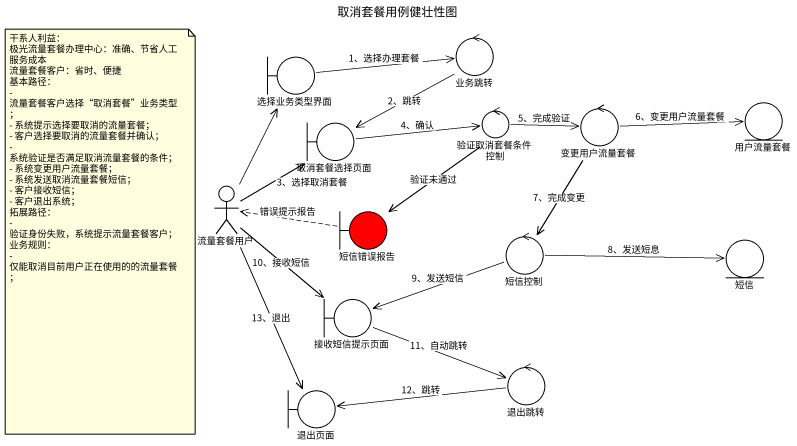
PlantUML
@startuml
title 取消套餐用例健壮性图
control 业务跳转
boundary 选择业务类型界面
boundary 取消套餐选择页面
control 验证取消套餐条件控制
control 变更用户流量套餐
entity 用户流量套餐
actor 流量套餐用户
boundary 短信错误报告 #FF0000
control 短信控制
entity 短信
boundary 接收短信提示页面
boundary 退出页面
control 退出跳转
业务跳转 --> 取消套餐选择页面 : 2、跳转
选择业务类型界面 -right-> 业务跳转 : 1、选择办理套餐
取消套餐选择页面 -right-> 验证取消套餐条件控制 : 4、确认
验证取消套餐条件控制 -right-> 变更用户流量套餐 : 5、完成验证
验证取消套餐条件控制 --> 短信错误报告 : 验证未通过
变更用户流量套餐 -right-> 用户流量套餐 : 6、变更用户流量套餐
变更用户流量套餐 --> 短信控制 : 7、完成变更
流量套餐用户 -up-> 选择业务类型界面
流量套餐用户 -up-> 取消套餐选择页面 : 3、选择取消套餐
流量套餐用户 --> 接收短信提示页面 : 10、接收短信
流量套餐用户 --> 退出页面 : 13、退出
短信错误报告 .left.> 流量套餐用户 : 错误提示报告
短信控制 -right-> 短信 : 8、发送短息
短信控制 -left-> 接收短信提示页面 : 9、发送短信
接收短信提示页面 -right-> 退出跳转 : 11、自动跳转
退出跳转 -left-> 退出页面 : 12、跳转
note as N1
  干系人利益：
  极光流量套餐办理中心：准确、节省人工服务成本
  流量套餐客户：省时、便捷
  基本路径：
  - 流量套餐客户选择“取消套餐”业务类型；
  - 系统提示选择要取消的流量套餐；
  - 客户选择要取消的流量套餐并确认；
  - 系统验证是否满足取消流量套餐的条件；
  - 系统变更用户流量套餐；
  - 系统发送取消流量套餐短信；
  - 客户接收短信；
  - 客户退出系统；
  拓展路径：
  - 验证身份失败，系统提示流量套餐客户；
  业务规则：
  - 仅能取消目前用户正在使用的的流量套餐；
end note
@enduml
